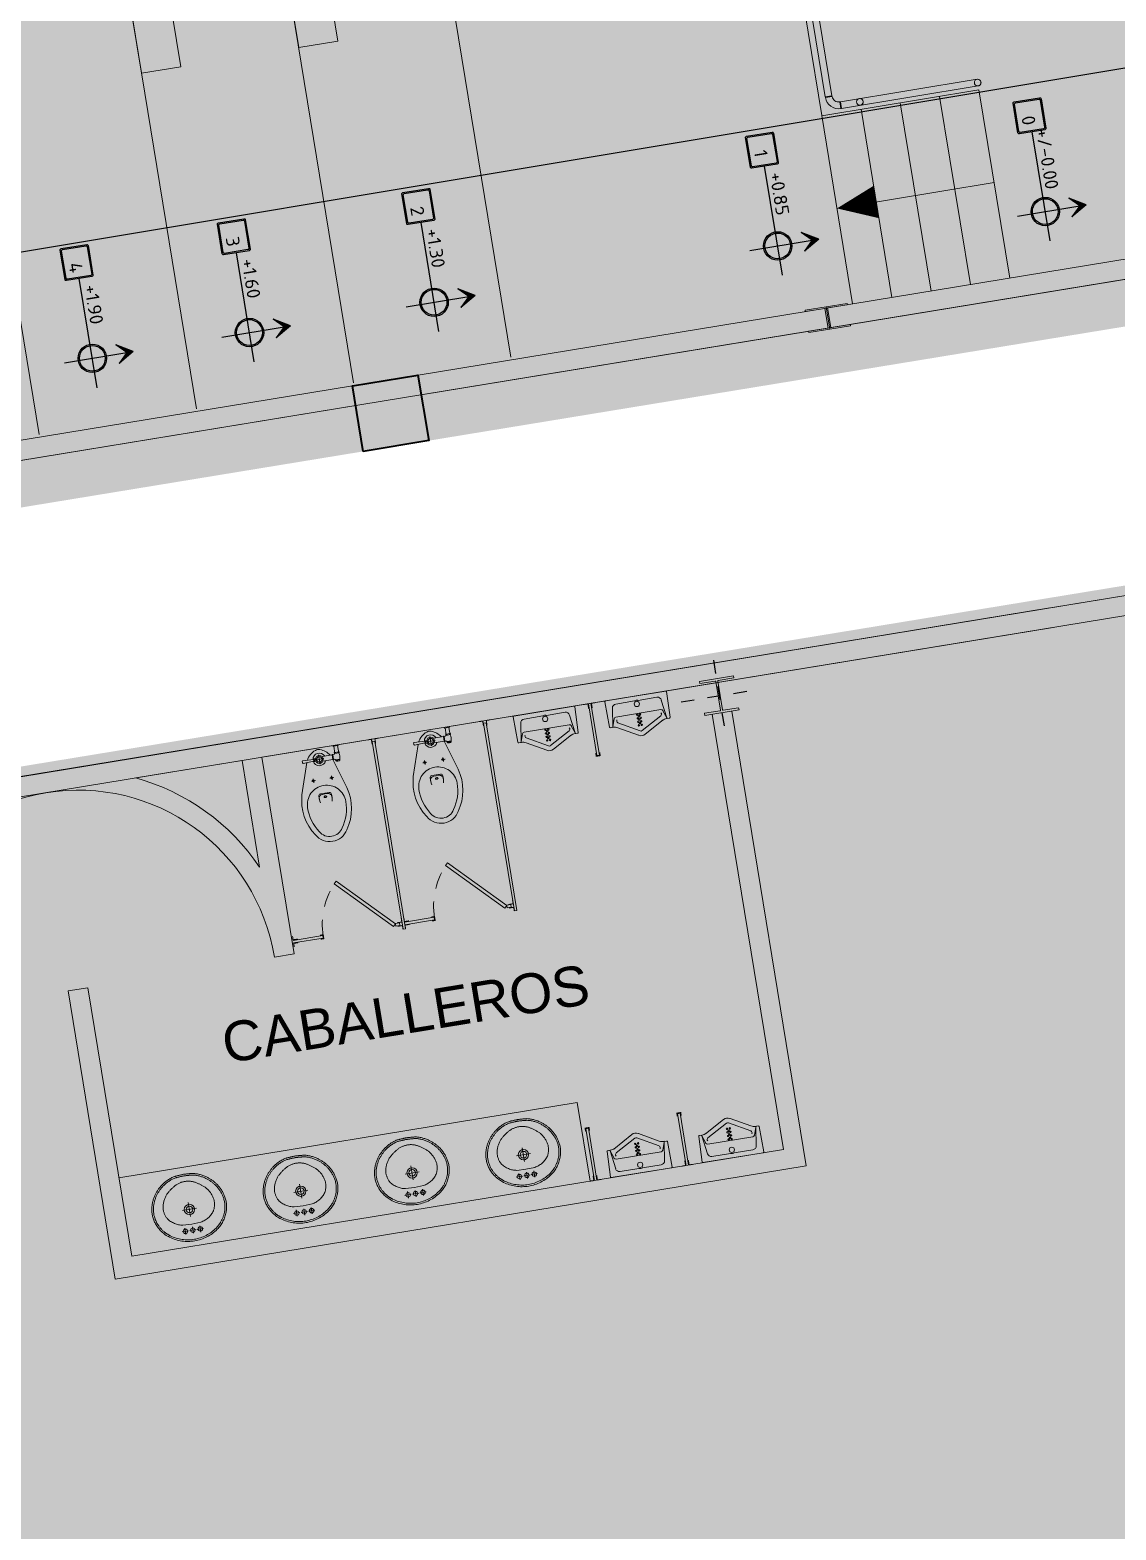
# Model space of a CAD drawing. Header units: metres. Extents: x 2 to 659295185, y -28 to 1124222152.
# Drawn here: x 655628.53 to 655636.71, y 1126205.96 to 1126217.25 of the extents above; entities that cross this region are included whole.
import ezdxf

# ---------------------------------------------------------------- set-up
doc = ezdxf.new("R2010")
doc.units = ezdxf.units.M
doc.header["$MEASUREMENT"] = 0
for name, pattern in [('CCSM_C1_CUERPO FM$0$CONTINU', [0]), ('CCSM_C1_CUERPO FM$0$CONTINUA', [0]), ('CCSM_C1_CUERPO G$0$CCSM_C1_CUERPO NS$0$CONTINUA', [0]), ('CCSM_C1_CUERPO G$0$HIDDEN2', [0.1875, 0.125, -0.0625]), ('CENTER2', [1.125, 0.75, -0.125, 0.125, -0.125]), ('DASHDOT', [1, 0.5, -0.25, 0, -0.25])]:
    doc.linetypes.add(name, pattern=pattern)
doc.layers.get('0').update_dxf_attribs({"linetype": 'CONTINUOUS'})
for name, color, linetype in [('CCSM_C1_CUERPO FM$0$A-AREAS COMERCIALES', 151, 'CONTINUOUS'), ('CCSM_C1_CUERPO FM$0$A_PARED CINES', 2, 'CONTINUOUS'), ('CCSM_C1_CUERPO FM$0$A_VISTA CINES', 8, 'CONTINUOUS'), ('CCSM_C1_CUERPO FM$0$E-CC-COLUMNA', 2, 'CONTINUOUS'), ('CCSM_C1_CUERPO G$0$A-AREAS COMERCIALES', 151, 'CONTINUOUS'), ('CCSM_C1_CUERPO G$0$A_Paredes', 2, 'CONTINUOUS'), ('COLUMNA', 9, 'CONTINUOUS'), ('EJES', 7, 'CENTER2')]:
    doc.layers.add(name, color=color, linetype=linetype)
for name, color, linetype, lineweight in [('CCSM_C1_CUERPO G$0$A_Vistas', 8, 'CCSM_C1_CUERPO G$0$CCSM_C1_CUERPO NS$0$CONTINUA', 20), ('CCSM_XREF ESTRUCTURA15$0$E-CA-COLUMNA', 2, 'CONTINUOUS', 35), ('CCSM_XREF ESTRUCTURA15$0$E-CF-COLUMNA', 2, 'CONTINUOUS', 35), ('LOCALES ASIGNADOS', 41, 'DASHDOT', 0), ('PARCELA', 140, 'CONTINUOUS', 40)]:
    doc.layers.add(name, color=color, linetype=linetype, lineweight=lineweight)
doc.styles.add('CCSM_C1_CUERPO FM$0$Standard', font='txt_____.ttf')
doc.styles.add('CCSM_C1_CUERPO G$0$A', font='arial.ttf')

# ---------------------------------------------------------------- blocks, each defined once
blk = doc.blocks.new('CCSM_C1_CUERPO G$0$3336')
for p, q in [((0.981, -5.17), (0.981, -5.134)), ((2.339, -5.138), (2.376, -5.138))]:
    blk.add_line(p, q)
at = {"const_width": 0.0075}
for points in [[(2.339, -5.111), (2.376, -5.111), (2.376, -5.083)], [(0.954, -5.17), (0.954, -5.134), (0.926, -5.134)], [(0.981, -5.17), (0.981, -5.134), (1.009, -5.134)], [(2.339, -5.138), (2.376, -5.138), (2.376, -5.166)], [(0.982, -5.759), (0.982, -5.734), (0.952, -5.734), (0.952, -5.759)], [(0.954, -5.928), (0.954, -5.964), (0.926, -5.964)], [(0.981, -5.928), (0.981, -5.964), (1.009, -5.964)]]:
    blk.add_lwpolyline(points, dxfattribs=at)
for points in [[(0.926, -5.134), (2.358, -5.134), (2.358, -5.114), (0.926, -5.114), (0.926, -5.134)], [(0.977, -5.183), (0.977, -5.152), (0.957, -5.152), (0.957, -5.183), (0.977, -5.183)]]:
    blk.add_lwpolyline(points, close=True)
for points in [[(1.347, -5.591), (1.365, -5.573), (0.976, -5.184), (0.958, -5.202), (1.347, -5.591)], [(0.957, -5.964), (0.957, -5.739), (0.977, -5.739)], [(0.977, -5.739), (0.977, -5.964)]]:
    blk.add_lwpolyline(points)
at = {"linetype": 'CCSM_C1_CUERPO G$0$HIDDEN2'}
blk.add_arc((0.974, -5.183), 0.552, 269.6655, 314.9971, dxfattribs=at)
blk = doc.blocks.new('CCSM_C1_CUERPO G$0$WC')
for p, q in [((324.408, -97.198), (324.408, -97.142)), ((324.438, -97.142), (324.438, -97.198)), ((324.247, -97.212), (324.247, -97.233)), ((324.32, -97.222), (324.249, -97.222)), ((324.285, -97.258), (324.285, -97.186)), ((324.386, -97.204), (324.309, -97.204)), ((324.386, -97.24), (324.309, -97.24)), ((324.415, -97.198), (324.415, -97.189)), ((324.431, -97.189), (324.431, -97.198)), ((324.215, -97.359), (324.215, -97.389)), ((324.355, -97.359), (324.355, -97.389)), ((324.2, -97.374), (324.23, -97.374)), ((324.34, -97.374), (324.37, -97.374))]:
    blk.add_line(p, q)
for points in [[(324.403, -97.137), (324.405, -97.142), (324.441, -97.142), (324.443, -97.137)], [(324.245, -97.212), (324.242, -97.216), (324.242, -97.228), (324.245, -97.233)], [(324.257, -97.212), (324.245, -97.212), (324.245, -97.233), (324.257, -97.233)]]:
    blk.add_lwpolyline(points)
for points in [[(324.385, -97.24), (324.456, -97.465, -0.220845), (324.405, -97.778, -0.267949), (324.285, -97.847, -0.267949), (324.164, -97.778, -0.220845), (324.113, -97.465), (324.188, -97.231, -0.200507)], [(324.242, -97.216), (324.161, -97.212, 0.428639), (324.156, -97.217), (324.156, -97.222), (324.156, -97.227, 0.42603), (324.161, -97.232), (324.242, -97.228)], [(324.194, -97.214, -0.184776), (324.267, -97.15, -0.178359), (324.302, -97.15, -0.164856), (324.37, -97.204)], [(324.391, -97.24), (324.399, -97.24, -0.39071), (324.405, -97.245, 0.39071), (324.406, -97.246), (324.438, -97.246, 0.368077), (324.439, -97.245, 0.077411), (324.439, -97.198)], [(324.391, -97.204), (324.399, -97.204, 0.331964), (324.406, -97.198)], [(324.406, -97.246), (324.406, -97.248, 0.414214), (324.407, -97.249), (324.437, -97.249, 0.414214), (324.438, -97.248), (324.438, -97.246)], [(324.437, -97.249), (324.437, -97.253, -0.414214), (324.436, -97.254), (324.408, -97.254, -0.414214), (324.407, -97.253), (324.407, -97.249)], [(324.433, -97.254), (324.433, -97.256, -0.414214), (324.432, -97.257), (324.422, -97.257), (324.412, -97.257, -0.414214), (324.411, -97.256), (324.411, -97.254)], [(324.24, -97.547, -0.060428), (324.236, -97.495, -0.405477), (324.251, -97.48), (324.285, -97.48), (324.319, -97.48, -0.405477), (324.334, -97.495, -0.060428), (324.329, -97.547)], [(324.333, -97.518, 0.43678), (324.303, -97.486), (324.285, -97.486), (324.266, -97.486, 0.43678), (324.236, -97.518)], [(324.289, -97.498), (324.289, -97.5, 0.310791), (324.29, -97.503, -0.034503), (324.292, -97.503, -0.106031), (324.294, -97.505, -0.162613), (324.295, -97.507, -0.162613), (324.294, -97.509, -0.106031), (324.292, -97.511, -0.069899), (324.289, -97.512, -0.056135), (324.285, -97.513, -0.056135), (324.281, -97.512, -0.069899), (324.278, -97.511, -0.106031), (324.275, -97.509, -0.162613), (324.275, -97.507, -0.162613), (324.275, -97.505, -0.106031), (324.278, -97.503, -0.034503), (324.279, -97.503, 0.310791), (324.281, -97.5), (324.281, -97.498)]]:
    blk.add_lwpolyline(points, format="xyb")
for points in [[(324.388, -97.242), (324.388, -97.242, -0.414214), (324.386, -97.24), (324.386, -97.204, -0.414214), (324.388, -97.202), (324.389, -97.202, -0.414214), (324.391, -97.204), (324.391, -97.24, -0.414214)], [(324.285, -97.809, 0.267949), (324.372, -97.759, 0.149412), (324.431, -97.567, 0.414214), (324.285, -97.421, 0.414214), (324.139, -97.567, 0.149412), (324.197, -97.759, 0.267949)]]:
    blk.add_lwpolyline(points, format="xyb", close=True)
blk.add_lwpolyline([(324.44, -97.198), (324.406, -97.198), (324.405, -97.197), (324.405, -97.19), (324.406, -97.189), (324.44, -97.189), (324.441, -97.19), (324.441, -97.197)], close=True)
for centre, radius in [((324.285, -97.222), 0.0297), ((324.285, -97.222), 0.0204), ((324.215, -97.374), 0.008), ((324.355, -97.374), 0.008)]:
    blk.add_circle(centre, radius)
for start, end in [(21.9459, 172.1193), (187.7161, 338.3331)]:
    blk.add_arc((324.285, -97.222), 0.0474, start, end)
blk = doc.blocks.new('CCSM_C1_CUERPO G$0$CCSM_C1_CUERPO FM$0$lavamanos')
at = {"linetype": 'Continuous'}
for p, q in [((-1.14567, -2.91338), (-2.87008, -2.91338)), ((-2.00787, -2.04724), (-2.00787, -3.77559)), ((-0.8622, -2.91338), (0.8622, -2.91338)), ((0, -2.04724), (0, -3.77559)), ((1.14567, -2.91338), (2.87008, -2.91338)), ((2.00787, -2.04724), (2.00787, -3.77559)), ((0, -6.61811), (0, -10.38976)), ((-1.88583, -8.50393), (1.88583, -8.50393))]:
    blk.add_line(p, q, dxfattribs=at)
for points in [[(0, -17.99212), (-0.15602, -17.98496), (-0.31178, -17.97732), (-0.46676, -17.96923), (-0.62247, -17.96061), (-0.7774, -17.95154), (-0.93305, -17.94193), (-1.08792, -17.93189), (-1.24321, -17.92132), (-1.24409, -17.92126), (-1.40018, -17.91107), (-1.55581, -17.90029), (-1.7108, -17.88895), (-1.86635, -17.87695), (-2.02185, -17.86434), (-2.17729, -17.85112), (-2.33209, -17.83734), (-2.48664, -17.82298), (-2.48819, -17.82283), (-2.7321, -17.76466), (-2.9741, -17.70033), (-3.21422, -17.62983), (-3.4526, -17.55314), (-3.68878, -17.47039), (-3.92289, -17.38154), (-4.15451, -17.28676), (-4.3831, -17.18628), (-4.38583, -17.18504), (-4.61263, -17.07783), (-4.836, -16.96507), (-5.05637, -16.84657), (-5.2736, -16.7224), (-5.48754, -16.59265), (-5.69793, -16.45748), (-5.90487, -16.31683), (-6.10726, -16.17149), (-6.11024, -16.16929), (-6.27287, -16.04616), (-6.43208, -15.92036), (-6.58866, -15.7913), (-6.74256, -15.65905), (-6.8937, -15.52366), (-7.04202, -15.38519), (-7.18756, -15.24358), (-7.32904, -15.10015), (-7.33071, -15.09842), (-7.47169, -14.95052), (-7.6088, -14.80093), (-7.74293, -14.64866), (-7.87401, -14.49376), (-8.00211, -14.33619), (-8.12696, -14.17623), (-8.24863, -14.01384), (-8.36614, -13.85039), (-8.36797, -13.84777), (-8.50025, -13.65325), (-8.62668, -13.45667), (-8.74803, -13.25691), (-8.86431, -13.054), (-8.9753, -12.8483), (-9.08105, -12.6397), (-9.18137, -12.42859), (-9.27559, -12.21653), (-9.36657, -11.99892), (-9.45134, -11.78056), (-9.53044, -11.56007), (-9.6038, -11.33761), (-9.67138, -11.11333), (-9.73313, -10.88737), (-9.78902, -10.6599), (-9.83858, -10.43307), (-9.88817, -10.16833), (-9.9285, -9.90369), (-9.95981, -9.63782), (-9.98205, -9.37117), (-9.99523, -9.10379), (-9.99931, -8.83997), (-9.99443, -8.57243), (-9.98031, -8.30315), (-9.98012, -8.30043), (-9.95723, -8.03641), (-9.92507, -7.77125), (-9.88387, -7.50746), (-9.83362, -7.24512), (-9.77443, -6.98478), (-9.70635, -6.72662), (-9.62943, -6.47083), (-9.54331, -6.21653), (-9.54108, -6.21034), (-9.42519, -5.90571), (-9.29761, -5.60409), (-9.15896, -5.30725), (-9.0095, -5.0157), (-8.84949, -4.72997), (-8.67901, -4.45019), (-8.49844, -4.17699), (-8.30709, -3.90944), (-8.10673, -3.65144), (-7.896, -3.39996), (-7.67614, -3.15661), (-7.44739, -2.92165), (-7.21002, -2.69534), (-6.96428, -2.47795), (-6.71071, -2.26995), (-6.44882, -2.07086), (-6.4474, -2.06985), (-6.09342, -1.8285), (-5.72945, -1.60035), (-5.35697, -1.38637), (-4.97653, -1.1869), (-4.58869, -1.00223), (-4.19402, -0.83262), (-3.79311, -0.67834), (-3.38583, -0.53937), (-3.38148, -0.53797), (-2.97062, -0.41452), (-2.55462, -0.30671), (-2.1348, -0.21491), (-1.71177, -0.13925), (-1.28615, -0.07986), (-0.85858, -0.03682), (-0.42966, -0.01018), (0, 0), (0.42963, -0.01033), (0.85867, -0.03702), (1.28621, -0.08015), (1.71194, -0.13969), (2.13491, -0.21549), (2.55482, -0.30751), (2.97072, -0.41554), (3.38189, -0.53937), (3.78887, -0.67819), (4.18996, -0.83242), (4.58469, -1.00185), (4.97278, -1.18636), (5.35351, -1.38562), (5.72617, -1.59924), (6.0905, -1.82709), (6.44479, -2.068), (6.44882, -2.07086), (6.45017, -2.07185), (6.71159, -2.27052), (6.96469, -2.47832), (7.20981, -2.69548), (7.4466, -2.9217), (7.67469, -3.15662), (7.89383, -3.39998), (8.10359, -3.65128), (8.30315, -3.90944), (8.49534, -4.17689), (8.67685, -4.45036), (8.84803, -4.73025), (9.00872, -5.01629), (9.1587, -5.30809), (9.29776, -5.60525), (9.42572, -5.90736), (9.54188, -6.21255), (9.54331, -6.21653), (9.62943, -6.47084), (9.70633, -6.72652), (9.77441, -6.98469), (9.83361, -7.24504), (9.88386, -7.50739), (9.92507, -7.77118), (9.95722, -8.03623), (9.98013, -8.30043), (9.98032, -8.30315), (9.99443, -8.57236), (9.99931, -8.84003), (9.99523, -9.10374), (9.98205, -9.37112), (9.95979, -9.63791), (9.92848, -9.90378), (9.88817, -10.16832), (9.83858, -10.43307), (9.83797, -10.43598), (9.78765, -10.66236), (9.73129, -10.88918), (9.66927, -11.11468), (9.60166, -11.33855), (9.52854, -11.56054), (9.44988, -11.78078), (9.36576, -11.999), (9.27559, -12.21653), (9.18048, -12.42865), (9.07944, -12.63991), (8.97322, -12.84862), (8.86195, -13.05451), (8.74556, -13.25773), (8.6242, -13.45801), (8.49793, -13.65523), (8.36614, -13.85039), (8.24854, -14.01397), (8.12687, -14.17636), (8.00201, -14.33631), (7.87401, -14.49376), (7.74293, -14.64866), (7.6087, -14.80104), (7.47159, -14.95063), (7.33071, -15.09842), (7.18852, -15.24243), (7.04257, -15.38427), (6.89358, -15.52312), (6.74182, -15.65872), (6.58715, -15.79121), (6.42973, -15.92042), (6.26975, -16.04622), (6.1063, -16.16929), (5.90409, -16.31515), (5.69734, -16.45615), (5.48694, -16.59165), (5.27292, -16.72162), (5.05566, -16.84583), (4.83521, -16.96427), (4.61158, -17.07691), (4.38467, -17.18378), (4.38189, -17.18504), (4.15347, -17.28579), (3.92197, -17.38088), (3.68808, -17.46994), (3.4521, -17.55286), (3.2139, -17.62968), (2.9738, -17.7003), (2.73195, -17.76467), (2.48819, -17.82283), (2.48664, -17.82298), (2.33209, -17.83734), (2.17669, -17.85117), (2.02124, -17.86439), (1.86635, -17.87695), (1.7108, -17.88895), (1.55521, -17.90034), (1.39957, -17.91111), (1.24409, -17.92126), (1.24321, -17.92132), (1.08792, -17.93189), (0.9323, -17.94198), (0.7774, -17.95154), (0.62172, -17.96065), (0.46676, -17.96923), (0.31102, -17.97736), (0.15602, -17.98496), (0, -17.99212)], [(0, -16.06299), (-0.18792, -16.0599), (-0.37554, -16.05066), (-0.56285, -16.03525), (-0.74947, -16.01371), (-0.93536, -15.98605), (-1.12025, -15.95229), (-1.30384, -15.91251), (-1.4859, -15.86675), (-1.48819, -15.86614), (-1.49138, -15.86528), (-1.672, -15.81354), (-1.8507, -15.75596), (-2.02734, -15.69259), (-2.20181, -15.62348), (-2.374, -15.54866), (-2.54358, -15.46828), (-2.71043, -15.3824), (-2.87402, -15.29133), (-3.04605, -15.19008), (-3.21542, -15.08647), (-3.38315, -14.9799), (-3.5489, -14.8706), (-3.71277, -14.7585), (-3.87486, -14.64352), (-4.03483, -14.52591), (-4.19175, -14.40641), (-4.19291, -14.40551), (-4.34937, -14.28142), (-4.50255, -14.1558), (-4.65382, -14.02758), (-4.80284, -13.89704), (-4.94986, -13.76398), (-5.09456, -13.62867), (-5.23718, -13.49089), (-5.37629, -13.35207), (-5.37795, -13.35039), (-5.37876, -13.34942), (-5.52197, -13.17233), (-5.65854, -12.99125), (-5.78892, -12.80566), (-5.91297, -12.61578), (-6.03053, -12.42182), (-6.14144, -12.2241), (-6.24566, -12.02265), (-6.34252, -11.81889), (-6.34294, -11.81798), (-6.4347, -11.60908), (-6.51887, -11.39832), (-6.59586, -11.18484), (-6.66561, -10.96878), (-6.72798, -10.75058), (-6.78293, -10.5304), (-6.83039, -10.30848), (-6.87008, -10.08661), (-6.87037, -10.08329), (-6.88356, -9.88894), (-6.88978, -9.69559), (-6.88918, -9.50479), (-6.88176, -9.31148), (-6.86748, -9.11856), (-6.84635, -8.92626), (-6.81842, -8.73484), (-6.78346, -8.5433), (-6.78313, -8.54172), (-6.74096, -8.35347), (-6.69168, -8.16565), (-6.63561, -7.97975), (-6.57283, -7.796), (-6.50342, -7.61466), (-6.42746, -7.43595), (-6.34506, -7.26013), (-6.25591, -7.08661), (-6.08348, -6.85262), (-5.89907, -6.62679), (-5.70371, -6.41048), (-5.49777, -6.20413), (-5.28179, -6.00827), (-5.05633, -5.82341), (-4.82195, -5.65), (-4.57874, -5.48819), (-4.32876, -5.34015), (-4.07122, -5.20434), (-3.80737, -5.08145), (-3.53769, -4.97171), (-3.26299, -4.87546), (-2.9838, -4.79287), (-2.70086, -4.72417), (-2.41481, -4.66952), (-2.41339, -4.66929), (0, -4.56693), (2.41339, -4.66929), (2.41481, -4.66952), (2.70086, -4.72417), (2.98371, -4.79285), (3.26291, -4.87543), (3.5376, -4.97168), (3.80729, -5.08142), (4.07114, -5.2043), (4.32869, -5.34011), (4.57874, -5.48819), (4.82187, -5.64995), (5.05626, -5.82335), (5.28173, -6.00821), (5.49771, -6.20407), (5.70365, -6.41042), (5.89907, -6.62679), (6.08348, -6.85262), (6.25591, -7.08661), (6.34414, -7.2601), (6.42574, -7.43587), (6.50097, -7.61437), (6.5698, -7.79552), (6.63207, -7.97894), (6.68777, -8.16455), (6.73678, -8.35195), (6.77883, -8.5399), (6.77953, -8.5433), (6.81538, -8.73475), (6.84411, -8.92617), (6.8659, -9.11858), (6.88074, -9.31165), (6.88859, -9.50514), (6.88948, -9.69608), (6.88343, -9.88963), (6.8703, -10.08407), (6.87008, -10.08661), (6.83037, -10.30858), (6.7829, -10.5305), (6.72795, -10.75068), (6.66558, -10.96888), (6.59586, -11.18484), (6.51887, -11.39832), (6.4347, -11.60908), (6.34294, -11.81798), (6.34252, -11.81889), (6.24562, -12.02262), (6.14129, -12.22398), (6.03014, -12.42165), (5.91231, -12.61541), (5.78792, -12.80504), (5.65714, -12.9903), (5.52016, -13.17091), (5.37646, -13.34749), (5.37402, -13.35039), (5.23533, -13.48965), (5.09309, -13.6277), (4.94864, -13.76317), (4.8019, -13.89615), (4.65278, -14.02673), (4.50159, -14.15462), (4.34823, -14.27992), (4.19174, -14.40337), (4.18898, -14.40551), (4.03258, -14.52531), (3.87308, -14.64318), (3.71169, -14.75815), (3.54833, -14.87031), (3.38305, -14.97961), (3.2159, -15.08603), (3.04692, -15.18953), (2.87543, -15.29051), (2.87402, -15.29133), (2.87064, -15.29327), (2.7069, -15.38393), (2.53994, -15.46947), (2.37031, -15.54958), (2.19818, -15.62419), (2.02374, -15.69321), (1.84717, -15.75658), (1.66865, -15.81423), (1.48819, -15.86614), (1.4859, -15.86675), (1.30384, -15.91251), (1.12016, -15.95231), (0.93536, -15.98605), (0.74947, -16.01371), (0.56285, -16.03525), (0.37554, -16.05066), (0.18792, -16.0599), (0, -16.06299)]]:
    blk.add_lwpolyline(points, close=True, dxfattribs=at)
blk.add_lwpolyline([(0, -0.43307), (-0.0032, -0.43309), (-0.41557, -0.44293), (-0.82705, -0.4685), (-1.23741, -0.50981), (-1.64573, -0.56674), (-2.05158, -0.63924), (-2.45453, -0.72723), (-2.85365, -0.83052), (-3.24803, -0.94881), (-3.63967, -1.08338), (-4.02553, -1.23249), (-4.40547, -1.39606), (-4.77897, -1.57387), (-5.14533, -1.76558), (-5.50434, -1.97107), (-5.85533, -2.18998), (-6.19685, -2.42126), (-6.19827, -2.42231), (-6.2887, -2.49008), (-6.37749, -2.55848), (-6.46537, -2.62804), (-6.55222, -2.69867), (-6.63824, -2.77053), (-6.7233, -2.84351), (-6.80739, -2.91761), (-6.88976, -2.99212), (-6.97274, -3.06918), (-7.0539, -3.14641), (-7.13418, -3.22475), (-7.21345, -3.30404), (-7.29177, -3.38434), (-7.36908, -3.46561), (-7.44528, -3.54774), (-7.51968, -3.62992), (-7.52139, -3.63182), (-7.52994, -3.6414), (-7.53828, -3.65087), (-7.54653, -3.66038), (-7.55471, -3.66995), (-7.56284, -3.6796), (-7.57088, -3.68929), (-7.57885, -3.69904), (-7.58661, -3.70866), (-7.59313, -3.71598), (-7.60096, -3.72476), (-7.60895, -3.73372), (-7.61679, -3.74249), (-7.62464, -3.75126), (-7.63265, -3.7602), (-7.64051, -3.76896), (-7.64982, -3.77933), (-7.65354, -3.78346), (-7.77251, -3.92911), (-7.88765, -4.07645), (-7.9995, -4.22614), (-8.10806, -4.37823), (-8.2133, -4.53265), (-8.31516, -4.68931), (-8.4136, -4.84814), (-8.50787, -5.00787), (-8.50846, -5.00889), (-8.60047, -5.17295), (-8.6881, -5.33775), (-8.77195, -5.50437), (-8.85211, -5.67293), (-8.92848, -5.84325), (-9.00102, -6.01523), (-9.06964, -6.18868), (-9.13386, -6.3622), (-9.21541, -6.60277), (-9.2883, -6.84446), (-9.35302, -7.08859), (-9.40945, -7.33476), (-9.45752, -7.5827), (-9.49718, -7.83201), (-9.52841, -8.08263), (-9.55101, -8.3323), (-9.55118, -8.33464), (-9.56448, -8.58891), (-9.56894, -8.84181), (-9.56479, -9.09102), (-9.55192, -9.34362), (-9.53034, -9.59552), (-9.50007, -9.84664), (-9.46116, -10.09645), (-9.41339, -10.34645), (-9.36597, -10.56168), (-9.31264, -10.77768), (-9.25391, -10.99213), (-9.18973, -11.20515), (-9.12019, -11.41649), (-9.04537, -11.62587), (-8.96522, -11.83341), (-8.87925, -12.04028), (-8.87795, -12.0433), (-8.78772, -12.24568), (-8.69175, -12.44739), (-8.59074, -12.64662), (-8.48477, -12.84325), (-8.37396, -13.03704), (-8.25824, -13.2281), (-8.13777, -13.4162), (-8.01181, -13.60236), (-7.8991, -13.75924), (-7.78256, -13.91489), (-7.66288, -14.06833), (-7.54019, -14.21938), (-7.41464, -14.36786), (-7.28609, -14.51395), (-7.15468, -14.65748), (-7.01968, -14.79921), (-7.01804, -14.8009), (-6.88233, -14.93771), (-6.74301, -15.07248), (-6.60095, -15.20433), (-6.45608, -15.33332), (-6.30869, -15.4592), (-6.15872, -15.582), (-6.00614, -15.70177), (-5.85039, -15.81889), (-5.65802, -15.95721), (-5.46155, -16.09113), (-5.26164, -16.22013), (-5.05866, -16.34397), (-4.8525, -16.46272), (-4.64353, -16.57616), (-4.43164, -16.68435), (-4.21654, -16.7874), (-4.00016, -16.88334), (-3.7808, -16.97381), (-3.55914, -17.05851), (-3.33535, -17.13737), (-3.10943, -17.21039), (-2.88181, -17.27743), (-2.65252, -17.33848), (-2.42126, -17.3937), (-2.4164, -17.39414), (-2.26792, -17.40746), (-2.11711, -17.42063), (-1.96627, -17.43345), (-1.81637, -17.44583), (-1.66547, -17.45794), (-1.51454, -17.46969), (-1.36456, -17.48101), (-1.2126, -17.49212), (-1.21195, -17.49216), (-1.06192, -17.50172), (-0.91055, -17.51099), (-0.75821, -17.51996), (-0.60681, -17.5285), (-0.45538, -17.53668), (-0.30393, -17.54449), (-0.15246, -17.55193), (0, -17.55905), (0.00328, -17.5589), (0.15446, -17.55184), (0.30468, -17.54445), (0.45581, -17.53664), (0.60599, -17.52851), (0.75707, -17.51995), (0.90721, -17.51107), (1.05825, -17.50176), (1.20866, -17.49212), (1.36029, -17.48111), (1.51241, -17.46969), (1.66354, -17.45797), (1.8156, -17.44581), (1.96667, -17.43337), (2.11867, -17.42047), (2.26968, -17.4073), (2.42031, -17.39379), (2.42126, -17.3937), (2.65238, -17.33852), (2.88181, -17.27743), (3.10943, -17.21039), (3.33521, -17.13742), (3.55901, -17.05856), (3.7808, -16.97381), (4.00016, -16.88334), (4.21654, -16.7874), (4.43164, -16.68435), (4.6434, -16.57622), (4.8525, -16.46272), (5.05854, -16.34404), (5.26164, -16.22013), (5.46143, -16.09121), (5.65802, -15.95721), (5.85039, -15.81889), (6.00615, -15.70175), (6.15862, -15.58207), (6.30859, -15.45926), (6.4561, -15.33329), (6.60087, -15.20439), (6.74295, -15.07252), (6.88238, -14.93765), (7.01804, -14.8009), (7.01969, -14.79921), (7.02105, -14.79782), (7.15567, -14.65643), (7.28652, -14.5133), (7.41453, -14.36744), (7.53947, -14.21913), (7.66147, -14.06821), (7.78039, -13.91485), (7.89609, -13.75922), (8.00787, -13.60236), (8.0096, -13.59989), (8.13606, -13.41435), (8.25698, -13.22677), (8.37307, -13.03615), (8.48432, -12.84251), (8.59052, -12.64621), (8.69167, -12.44726), (8.78775, -12.24567), (8.87795, -12.0433), (8.87925, -12.04028), (8.96517, -11.83354), (9.04532, -11.62599), (9.12019, -11.41649), (9.18969, -11.20528), (9.25387, -10.99226), (9.31264, -10.77768), (9.36594, -10.56181), (9.41339, -10.34645), (9.46031, -10.09655), (9.49841, -9.84683), (9.528, -9.59584), (9.54903, -9.34411), (9.56147, -9.0917), (9.56532, -8.84263), (9.56069, -8.59006), (9.54733, -8.33598), (9.54724, -8.33464), (9.5471, -8.33258), (9.52539, -8.08282), (9.49496, -7.83221), (9.45595, -7.58269), (9.40843, -7.33476), (9.35241, -7.08849), (9.28802, -6.8444), (9.2153, -6.60265), (9.13386, -6.3622), (9.06964, -6.18868), (9.00097, -6.01512), (8.92843, -5.84313), (8.85211, -5.67293), (8.77195, -5.50437), (8.68804, -5.33764), (8.60041, -5.17283), (8.50846, -5.00889), (8.50787, -5.00787), (8.41351, -4.84809), (8.31492, -4.68927), (8.21283, -4.53269), (8.10729, -4.37842), (7.99834, -4.22653), (7.88605, -4.07709), (7.77047, -3.93019), (7.6509, -3.785), (7.64961, -3.78346), (7.64773, -3.78111), (7.64044, -3.77207), (7.63296, -3.7629), (7.6254, -3.75376), (7.6178, -3.74469), (7.61012, -3.73564), (7.60241, -3.72667), (7.59461, -3.71773), (7.58661, -3.70866), (7.5849, -3.70676), (7.57635, -3.69719), (7.56803, -3.68774), (7.55976, -3.6782), (7.55157, -3.66863), (7.54346, -3.65899), (7.53542, -3.6493), (7.52744, -3.63955), (7.51969, -3.62992), (7.44528, -3.54773), (7.36897, -3.46549), (7.29174, -3.38431), (7.21341, -3.30399), (7.13412, -3.22469), (7.05392, -3.14644), (6.97266, -3.06909), (6.88976, -2.99212), (6.8073, -2.91758), (6.7232, -2.84362), (6.63798, -2.77074), (6.55187, -2.69913), (6.46467, -2.62864), (6.3766, -2.55945), (6.28759, -2.49147), (6.19691, -2.42419), (6.19291, -2.42126), (5.85224, -2.18986), (5.50224, -1.97105), (5.1442, -1.76567), (4.77877, -1.5741), (4.40618, -1.39645), (4.02713, -1.23307), (3.64214, -1.08419), (3.25136, -0.94988), (3.24803, -0.94881), (2.85263, -0.8305), (2.45261, -0.72723), (2.04878, -0.63926), (1.64205, -0.56678), (1.2327, -0.50984), (0.82163, -0.46856), (0.40913, -0.44298), (-0.00394, -0.43307)], dxfattribs=at)
for centre, radius in [((-2.00787, -2.91338), 0.59055), ((0, -2.91338), 0.59055), ((2.00787, -2.91338), 0.59056), ((0, -8.50393), 1.37795), ((0, -8.50393), 0.88583)]:
    blk.add_circle(centre, radius, dxfattribs=at)
blk = doc.blocks.new('CCSM_C1_CUERPO G$0$CCSM_C1_CUERPO FM$0$urinario')
for p, q in [((500.638, -351.299), (500.784, -351.218)), ((500.645, -351.335), (500.801, -351.248)), ((500.972, -351.335), (500.816, -351.248)), ((500.986, -351.303), (500.833, -351.218)), ((500.574, -351.508), (500.578, -351.313)), ((500.583, -351.308), (500.604, -351.308)), ((500.603, -351.313), (500.622, -351.452)), ((500.603, -351.313), (500.622, -351.371)), ((500.981, -351.381), (500.637, -351.381)), ((501.014, -351.313), (500.995, -351.452)), ((501.014, -351.313), (500.995, -351.371)), ((501.034, -351.308), (501.013, -351.308)), ((501.044, -351.508), (501.039, -351.313)), ((500.579, -351.513), (501.039, -351.513)), ((500.794, -351.478), (500.652, -351.478)), ((500.966, -351.478), (500.823, -351.478))]:
    blk.add_line(p, q)
for centre, radius in [((500.798, -351.291), 0.0055), ((500.82, -351.291), 0.0055), ((500.798, -351.318), 0.0055), ((500.798, -351.345), 0.0055), ((500.798, -351.372), 0.0055), ((500.809, -351.307), 0.0055), ((500.809, -351.334), 0.0055), ((500.809, -351.361), 0.0055), ((500.82, -351.318), 0.0055), ((500.82, -351.345), 0.0055), ((500.82, -351.372), 0.0055), ((500.809, -351.453), 0.02)]:
    blk.add_circle(centre, radius)
for centre, radius, start, end in [((500.604, -351.238), 0.07, 270, 299.2374), ((500.809, -351.261), 0.05, 60.7626, 119.2374), ((500.809, -351.261), 0.015, 60.7626, 119.2374), ((501.013, -351.238), 0.07, 240.7626, 270), ((500.583, -351.313), 0.005, 90, 178.6704), ((500.598, -351.313), 0.005, 7.5924, 90), ((500.637, -351.366), 0.015, 197.4615, 270), ((500.653, -351.349), 0.015, 119.2374, 216.5547), ((500.965, -351.349), 0.015, 323.4453, 60.7626), ((500.981, -351.366), 0.015, 270, 342.5385), ((501.019, -351.313), 0.005, 90, 172.4076), ((501.034, -351.313), 0.005, 1.3296, 90), ((500.579, -351.508), 0.005, 178.6704, 270), ((500.652, -351.448), 0.03, 187.5924, 270), ((500.794, -351.488), 0.01, 68.038, 90), ((500.809, -351.453), 0.028, 248.038, 291.962), ((500.823, -351.488), 0.01, 90, 111.962), ((500.966, -351.448), 0.03, 270, 352.4076), ((501.039, -351.508), 0.005, 270, 1.3296)]:
    blk.add_arc(centre, radius, start, end)
blk = doc.blocks.new('CCSM_C1_CUERPO FM$0$COTAS DE NIVEL')
h = blk.add_hatch(color=256)
h.paths.add_polyline_path([(0, 0.313), (0.097, 0.313, 0.414214), (0, 0.41)])
h.paths.add_polyline_path([(0, 0.216), (0, 0.313), (-0.097, 0.313, 0.414214)])
h = blk.add_hatch(color=256)
h.dxf.hatch_style = 1
h.paths.add_polyline_path([(0.071, 0.121), (0, 0.049), (-0.071, 0.121), (0, 0)])
at = {"linetype": 'CCSM_C1_CUERPO FM$0$CONTINU'}
for p, q in [((0, 0.525), (0, 0.049)), ((0, 0), (-0.071, 0.121)), ((0, 0.049), (-0.071, 0.121)), ((0, 0), (0.071, 0.121)), ((0, 0.049), (0.071, 0.121))]:
    blk.add_line(p, q, dxfattribs=at)
blk.add_line((-0.224, 0.313), (0.609, 0.313))
for points in [[(0.618, 0.42), (0.844, 0.42, -0.414214), (0.853, 0.411), (0.853, 0.216, -0.414214), (0.844, 0.207), (0.618, 0.207, -0.414214), (0.609, 0.216), (0.609, 0.411, -0.414214)], [(0.627, 0.411), (0.835, 0.411, -0.414214), (0.844, 0.402), (0.844, 0.224, -0.414214), (0.835, 0.215), (0.627, 0.215, -0.414214), (0.618, 0.224), (0.618, 0.402, -0.414214)]]:
    blk.add_lwpolyline(points, format="xyb", close=True)
for radius in [0.107, 0.0971]:
    blk.add_circle((0, 0.313), radius, dxfattribs=at)
blk = doc.blocks.new('CCSM_XREF ESTRUCTURA15$0$CCSM_COLUMNA REC')
at = {"layer": 'CCSM_XREF ESTRUCTURA15$0$E-CA-COLUMNA'}
blk.add_lwpolyline([(-0.25, -0.25), (0.25, -0.25), (0.25, 0.25), (-0.25, 0.25)], close=True, dxfattribs=at)
blk = doc.blocks.new('COL')
at = {"layer": 'COLUMNA', "color": 7, "linetype": 'Continuous', "lineweight": 0, "ltscale": 5}
blk.add_lwpolyline([(19.766, 15.152), (19.766, 15.169), (19.648, 15.169, -0.414214), (19.643, 15.174), (19.643, 15.391, -0.414214), (19.648, 15.396), (19.766, 15.396), (19.766, 15.412), (19.506, 15.412), (19.506, 15.396), (19.624, 15.396, -0.414214), (19.629, 15.391), (19.629, 15.174, -0.414214), (19.624, 15.169), (19.506, 15.169), (19.506, 15.152)], format="xyb", close=True, dxfattribs=at)
at = {"layer": 'EJES', "linetype": 'CENTER2', "ltscale": 0.03}
for p, q in [((19.636, 15.552), (19.636, 15.002)), ((19.346, 15.282), (19.916, 15.282))]:
    blk.add_line(p, q, dxfattribs=at)

msp = doc.modelspace()

# ---------------------------------------------------------------- hatches: boundary and pattern name
at = {"layer": 'LOCALES ASIGNADOS'}
h = msp.add_hatch(color=256, dxfattribs=at)
h.dxf.hatch_style = 1
h.paths.add_polyline_path([(655589.7703, 1126232.191), (655578.0644, 1126230.2723), (655582.0473, 1126206.0472), (655642.2441, 1126215.9139), (655628.8111, 1126297.8682), (655580.3241, 1126289.8221), (655587.0771, 1126248.6218), (655588.7068, 1126238.6795), (655588.7068, 1126238.6794)])
h = msp.add_hatch(color=256, dxfattribs=at)
edge = h.paths.add_edge_path()
edge.add_arc((655975.9593, 1126497.1278), 571.6129, 216.511196, 228.853005)
edge.add_line((655599.8419, 1126066.6896), (655654.2207, 1126142.3808))
edge.add_line((655654.2207, 1126142.3808), (655642.4814, 1126214.0024))
edge.add_line((655642.4814, 1126214.0024), (655582.0935, 1126204.1044))
edge.add_line((655582.0935, 1126204.1044), (655516.5308, 1126157.0296))

# ---------------------------------------------------------------- linework, layer by layer
at = {"layer": 'CCSM_C1_CUERPO FM$0$A-AREAS COMERCIALES', "lineweight": 5}
msp.add_lwpolyline([(655578.0763, 1126230.2743), (655581.9906, 1126206.3934), (655642.1873, 1126216.2601), (655628.8673, 1126297.5252), (655608.1932, 1126294.1366), (655580.3646, 1126289.5749), (655589.7705, 1126232.1911), (655589.7705, 1126232.1911), (655589.7705, 1126232.1911), (655589.7705, 1126232.1911), (655578.0763, 1126230.2743)], dxfattribs=at)
at = {"layer": 'CCSM_C1_CUERPO FM$0$A_PARED CINES', "linetype": 'CCSM_C1_CUERPO FM$0$CONTINUA', "lineweight": 5}
msp.add_lwpolyline([(655621.9825, 1126213.0995), (655622.0067, 1126212.9515), (655630.9869, 1126214.4234), (655630.9626, 1126214.5715), (655627.4221, 1126213.9911), (655625.0282, 1126228.5962)], dxfattribs=at)
at = {"layer": 'CCSM_C1_CUERPO FM$0$A_PARED CINES', "lineweight": 5}
msp.add_lwpolyline([(655631.4561, 1126214.6523), (655638.9561, 1126215.8817), (655639.0097, 1126215.555), (655638.8617, 1126215.5308), (655638.8324, 1126215.7094), (655631.4804, 1126214.5043)], dxfattribs=at)
at = {"layer": 'CCSM_C1_CUERPO FM$0$A_VISTA CINES', "lineweight": 5}
for points in [[(655632.3115, 1126229.9421), (655634.4984, 1126216.6065)], [(655632.3831, 1126229.8141), (655634.5248, 1126216.7481)], [(655632.4333, 1126229.8223), (655634.575, 1126216.7564)], [(655632.1555, 1126214.788), (655629.7649, 1126229.3726)], [(655630.9713, 1126214.5939), (655628.5807, 1126229.1785)], [(655629.7871, 1126214.3998), (655627.3965, 1126228.9844)], [(655628.6029, 1126214.2057), (655626.2123, 1126228.7903)], [(655635.6685, 1126216.8801), (655634.6386, 1126216.7113)], [(655635.6767, 1126216.8299), (655634.6469, 1126216.6611)], [(655635.6816, 1126216.8004), (655634.4974, 1126216.6063)], [(655635.0895, 1126216.7033), (655635.3218, 1126215.286)], [(655635.3855, 1126216.7519), (655635.6178, 1126215.3345)], [(655635.6816, 1126216.8004), (655635.9139, 1126215.383)], [(655634.4984, 1126216.6065), (655634.7307, 1126215.1891)], [(655634.7945, 1126216.655), (655635.0268, 1126215.2376)]]:
    msp.add_lwpolyline(points, dxfattribs=at)
for points in [[(655630.2694, 1126218.8762), (655630.5572, 1126217.12), (655630.8533, 1126217.1685), (655630.5654, 1126218.9247)], [(655629.0852, 1126218.6821), (655629.373, 1126216.9259), (655629.6691, 1126216.9744), (655629.3812, 1126218.7306)], [(655634.5257, 1126216.7426), (655634.5248, 1126216.7481), (655634.575, 1126216.7564), (655634.5759, 1126216.7508)], [(655634.6469, 1126216.6611), (655634.6413, 1126216.6602), (655634.6331, 1126216.7103), (655634.6386, 1126216.7113)]]:
    msp.add_lwpolyline(points, close=True, dxfattribs=at)
for points in [[(655635.6767, 1126216.8299, 1), (655635.6685, 1126216.8801)], [(655634.5257, 1126216.7426, 0.4165362), (655634.6413, 1126216.6602)], [(655634.5758, 1126216.7508, 0.418892), (655634.6331, 1126216.7103)], [(655634.7896, 1126216.6845, 1), (655634.7814, 1126216.7347)]]:
    msp.add_lwpolyline(points, format="xyb", dxfattribs=at)
at = {"layer": 'CCSM_C1_CUERPO FM$0$A_VISTA CINES', "linetype": 'CCSM_C1_CUERPO FM$0$CONTINU', "lineweight": 5}
msp.add_lwpolyline([(655634.9089, 1126215.9565, 0.2472, 0, 0), (655634.6129, 1126215.908, 0, 0, 0)], format="xyseb", dxfattribs=at)
msp.add_lwpolyline([(655635.796, 1126216.1019), (655634.6129, 1126215.908)], dxfattribs=at)
at = {"layer": 'CCSM_C1_CUERPO FM$0$A_VISTA CINES', "lineweight": 5}
for centre in [(655635.6726, 1126216.855), (655634.7855, 1126216.7096)]:
    msp.add_circle(centre, 0.025, dxfattribs=at)
at = {"layer": 'CCSM_C1_CUERPO FM$0$E-CC-COLUMNA', "lineweight": 5}
for points in [[(655634.374, 1126215.1306), (655634.522, 1126215.1549), (655634.5463, 1126215.0069), (655634.3983, 1126214.9826), (655634.3999, 1126214.9727), (655634.5578, 1126214.9986), (655634.5303, 1126215.1664), (655634.3724, 1126215.1405)], [(655634.6898, 1126215.1824), (655634.5418, 1126215.1581), (655634.566, 1126215.0101), (655634.7141, 1126215.0344), (655634.7157, 1126215.0245), (655634.5578, 1126214.9986), (655634.5303, 1126215.1664), (655634.6882, 1126215.1923)]]:
    msp.add_lwpolyline(points, close=True, dxfattribs=at)
at = {"layer": 'CCSM_C1_CUERPO G$0$A-AREAS COMERCIALES', "lineweight": 5}
msp.add_lwpolyline([(655628.8673, 1126297.5252), (655642.1873, 1126216.2601), (655581.9906, 1126206.3934), (655568.6859, 1126287.2557), (655570.6102, 1126287.5711), (655570.505, 1126288.2126), (655580.3241, 1126289.822), (655580.3646, 1126289.5749), (655628.1272, 1126297.4039)], close=True, dxfattribs=at)
msp.add_lwpolyline([(655641.3334, 1126213.7383), (655641.3576, 1126213.5902), (655642.5917, 1126213.7925), (655654.2996, 1126142.3627), (655599.8529, 1126066.5759, -0.053332), (655516.3654, 1126157.001), (655579.6821, 1126203.6331)], format="xyb", close=True, dxfattribs=at)
msp.add_lwpolyline([(655646.49, 1126190.0099), (655654.2997, 1126142.363), (655599.8531, 1126066.5761, -0.053332), (655516.3656, 1126157.0013), (655579.6822, 1126203.6334), (655641.3335, 1126213.7385), (655641.3578, 1126213.5905), (655642.5919, 1126213.7927), (655643.9016, 1126205.8023), (655639.7982, 1126205.1297), (655641.0926, 1126197.2328), (655636.3132, 1126196.4494), (655637.6072, 1126188.5547), (655646.49, 1126190.0099)], format="xyb", dxfattribs=at)
msp.add_lwpolyline([(655594.2122, 1126206.0147), (655605.8808, 1126134.8171), (655542.617, 1126124.451), (655542.4431, 1126124.423), (655547.4639, 1126118.673), (655554.923, 1126110.4029), (655561.6846, 1126103.1539), (655568.174, 1126096.4661), (655575.3225, 1126089.3195), (655581.2931, 1126083.5282), (655586.8201, 1126078.3304), (655590.1477, 1126075.2606), (655594.1965, 1126071.6035), (655598.2749, 1126067.9614), (655599.8533, 1126066.5765), (655654.2999, 1126142.3632), (655642.5916, 1126213.7927), (655641.3576, 1126213.5904), (655641.3334, 1126213.7383), (655594.2111, 1126206.022)], dxfattribs=at)
at = {"layer": 'CCSM_C1_CUERPO G$0$A_Paredes', "lineweight": 5}
for p, q in [((655614.7374, 1126209.2272), (655641.3578, 1126213.5905)), ((655618.4877, 1126209.9937), (655636.2166, 1126212.8996)), ((655618.4879, 1126209.9939), (655636.2168, 1126212.8998)), ((655633.7157, 1126212.3377), (655636.2409, 1126212.7516)), ((655630.2796, 1126211.7745), (655633.702, 1126212.3354)), ((655634.209, 1126208.8213), (655633.6719, 1126212.0982)), ((655634.3813, 1126208.6975), (655633.8199, 1126212.1224)), ((655629.3292, 1126211.6187), (655630.1312, 1126211.7501)), ((655630.2626, 1126210.9482), (655630.1312, 1126211.7501)), ((655630.5222, 1126210.2942), (655630.2796, 1126211.7745)), ((655630.5222, 1126210.2942), (655630.3742, 1126210.27)), ((655628.8199, 1126210.0152), (655628.968, 1126210.0395)), ((655628.968, 1126210.0395), (655629.2995, 1126208.0166)), ((655628.8199, 1126210.0152), (655629.1758, 1126207.8443)), ((655634.209, 1126208.8213), (655629.2995, 1126208.0166)), ((655634.3813, 1126208.6975), (655629.1758, 1126207.8443))]:
    msp.add_line(p, q, dxfattribs=at)
for centre, radius, start, end in [((655628.894, 1126210.0273), 1.5, 9.30921, 189.30914), ((655628.8936, 1126210.0273), 1.65, 33.92641, 74.68899)]:
    msp.add_arc(centre, radius, start, end, dxfattribs=at)
at = {"layer": 'CCSM_C1_CUERPO G$0$A_Vistas', "lineweight": 5}
for p, q in [((655629.2025, 1126208.6087), (655632.6564, 1126209.1748)), ((655632.6564, 1126209.1748), (655632.7534, 1126208.5827))]:
    msp.add_line(p, q, dxfattribs=at)
at = {"layer": 'CCSM_C1_CUERPO G$0$A_Vistas', "lineweight": 5, "const_width": 0.0075}
for points in [[(655632.7685, 1126212.1458), (655632.7627, 1126212.1815), (655632.7903, 1126212.186)], [(655632.7418, 1126212.1414), (655632.7359, 1126212.1771), (655632.7082, 1126212.1725)], [(655632.7952, 1126211.8068), (655632.7992, 1126211.7821), (655632.8288, 1126211.787), (655632.8248, 1126211.8116)], [(655633.4394, 1126209.0751), (655633.4354, 1126209.0998), (655633.4058, 1126209.0949), (655633.4098, 1126209.0703)], [(655632.7486, 1126208.9619), (655632.7446, 1126208.9866), (655632.715, 1126208.9817), (655632.719, 1126208.957)], [(655633.4661, 1126208.7361), (655633.4719, 1126208.7004), (655633.4442, 1126208.6959)], [(655633.4928, 1126208.7405), (655633.4987, 1126208.7048), (655633.5263, 1126208.7094)], [(655632.7753, 1126208.6229), (655632.7811, 1126208.5872), (655632.7534, 1126208.5827)], [(655632.802, 1126208.6273), (655632.8079, 1126208.5916), (655632.8356, 1126208.5962)]]:
    msp.add_lwpolyline(points, dxfattribs=at)
at = {"layer": 'CCSM_C1_CUERPO G$0$A_Vistas', "lineweight": 5}
for points in [[(655632.8033, 1126211.7878), (655632.7394, 1126212.1776)], [(655632.7592, 1126212.1809), (655632.8231, 1126211.7911), (655632.8033, 1126211.7878)], [(655633.4754, 1126208.701), (655633.4115, 1126209.0908), (655633.4312, 1126209.0941)], [(655633.4312, 1126209.0941), (655633.4952, 1126208.7043)], [(655632.7846, 1126208.5878), (655632.7207, 1126208.9776), (655632.7405, 1126208.9808)], [(655632.7405, 1126208.9808), (655632.8044, 1126208.591)]]:
    msp.add_lwpolyline(points, dxfattribs=at)
at = {"layer": 'PARCELA', "lineweight": -3}
msp.add_lwpolyline([(655656, 1126858), (655735, 1126366), (655757, 1126231), (655746, 1126229), (655644, 1126213), (655643, 1126218), (655619, 1126214), (655627, 1126166), (655601, 1126162), (655597, 1126150), (655584, 1126141), (655585, 1126140), (655591, 1126133), (655563, 1126107), (655603, 1126067), (655600, 1126056), (655362, 1126108), (655294, 1126522), (655249, 1126801)], dxfattribs=at)
msp.add_lwpolyline([(655656, 1126858), (655735, 1126366), (655757, 1126231), (655746, 1126229), (655644, 1126213), (655643, 1126218), (655619, 1126214), (655627, 1126166), (655601, 1126162), (655597, 1126150), (655584, 1126141), (655585, 1126140), (655591, 1126133), (655563, 1126107), (655603, 1126067), (655600, 1126056), (655362, 1126108), (655294, 1126522), (655249, 1126801)], dxfattribs=at)
msp.add_lwpolyline([(655656, 1126858), (655735, 1126366), (655757, 1126231), (655746, 1126229), (655644, 1126213), (655643, 1126218), (655619, 1126214), (655627, 1126166), (655601, 1126162), (655597, 1126150), (655584, 1126141), (655585, 1126140), (655591, 1126133), (655563, 1126107), (655603, 1126067), (655600, 1126056), (655362, 1126108), (655294, 1126522), (655249, 1126801)], dxfattribs=at)
msp.add_lwpolyline([(655656, 1126858), (655735, 1126366), (655757, 1126231), (655746, 1126229), (655644, 1126213), (655643, 1126218), (655619, 1126214), (655627, 1126166), (655601, 1126162), (655597, 1126150), (655584, 1126141), (655585, 1126140), (655591, 1126133), (655563, 1126107), (655603, 1126067), (655600, 1126056), (655362, 1126108), (655294, 1126522), (655249, 1126801)], dxfattribs=at)

# ---------------------------------------------------------------- block references
at = {"lineweight": 5, "rotation": 9.308542326335465}
msp.add_blockref('COL', (655616.8197, 1126193.9815), dxfattribs=at)
at = {"layer": 'CCSM_C1_CUERPO FM$0$A_VISTA CINES', "lineweight": 5, "rotation": 99.30845119870433}
for p in [(655636.4906, 1126215.9348), (655634.4749, 1126215.6762), (655631.8862, 1126215.2517), (655630.4956, 1126215.0237), (655629.3114, 1126214.8296)]:
    msp.add_blockref('CCSM_C1_CUERPO FM$0$COTAS DE NIVEL', p, dxfattribs=at)
at = {"layer": 'CCSM_C1_CUERPO G$0$A_Vistas', "lineweight": 5, "xscale": -1}
for name, p, rotation in [('CCSM_C1_CUERPO G$0$CCSM_C1_CUERPO FM$0$urinario', (655195.7376, 1125784.3464), 189.3083938418781), ('CCSM_C1_CUERPO G$0$CCSM_C1_CUERPO FM$0$urinario', (655195.0468, 1125784.2332), 189.3083938418781), ('CCSM_C1_CUERPO G$0$3336', (655637.3981, 1126210.534), 279.3084512601026), ('CCSM_C1_CUERPO G$0$3336', (655636.5593, 1126210.3965), 279.3084512601026), ('CCSM_C1_CUERPO G$0$CCSM_C1_CUERPO FM$0$urinario', (656071.1878, 1126636.6487), 9.308393801305632), ('CCSM_C1_CUERPO G$0$CCSM_C1_CUERPO FM$0$urinario', (656070.497, 1126636.5355), 9.308393801305632)]:
    msp.add_blockref(name, p, dxfattribs=dict(at, rotation=rotation))
at = {"layer": 'CCSM_C1_CUERPO G$0$A_Vistas', "lineweight": 5, "rotation": 9.311375284974385}
for p in [(655295.8087, 1126255.3681), (655294.9699, 1126255.2305)]:
    msp.add_blockref('CCSM_C1_CUERPO G$0$WC', p, dxfattribs=at)
at = {"layer": 'CCSM_C1_CUERPO G$0$A_Vistas', "extrusion": (0.000558158, -0.001959, 0.999998), "xscale": 0.02825636422024901, "yscale": 0.02825636422024901, "zscale": 0.02825636422024901, "rotation": 189.4834632441243}
for p in [(655632.1878, 1126207.1013, -1840.129), (655631.349, 1126206.9639, -1840.1292), (655630.5102, 1126206.8264, -1840.1294), (655629.6713, 1126206.6889, -1840.1296)]:
    msp.add_blockref('CCSM_C1_CUERPO G$0$CCSM_C1_CUERPO FM$0$lavamanos', p, dxfattribs=at)
at = {"layer": 'CCSM_XREF ESTRUCTURA15$0$E-CF-COLUMNA', "lineweight": 5, "xscale": -1, "rotation": 279.3084512271911}
msp.add_blockref('CCSM_XREF ESTRUCTURA15$0$CCSM_COLUMNA REC', (655631.2497, 1126214.3656), dxfattribs=at)

# ---------------------------------------------------------------- texts
at = {"layer": 'CCSM_C1_CUERPO FM$0$A_VISTA CINES', "lineweight": 5, "style": 'CCSM_C1_CUERPO FM$0$Standard'}
for s, p in [('0', (655636.0013, 1126216.5977)), ('+/-0.00', (655636.1105, 1126216.5011)), ('1', (655633.9856, 1126216.339)), ('+0.85', (655634.1036, 1126216.1725)), ('2', (655631.397, 1126215.9145)), ('3', (655630.0063, 1126215.6866)), ('+1.30', (655631.515, 1126215.748)), ('4', (655628.8221, 1126215.4925)), ('+1.60', (655630.1243, 1126215.5201)), ('+1.90', (655628.9401, 1126215.326))]:
    msp.add_text(s, height=0.1, rotation=279.30845, dxfattribs=at).set_placement(p)
at = {"layer": 'CCSM_C1_CUERPO G$0$A_Vistas', "lineweight": 5, "style": 'CCSM_C1_CUERPO G$0$A'}
msp.add_text('CABALLEROS', height=0.3, rotation=9.30841, dxfattribs=at).set_placement((655630.0079, 1126209.4695))

doc.saveas('drawing.dxf')
